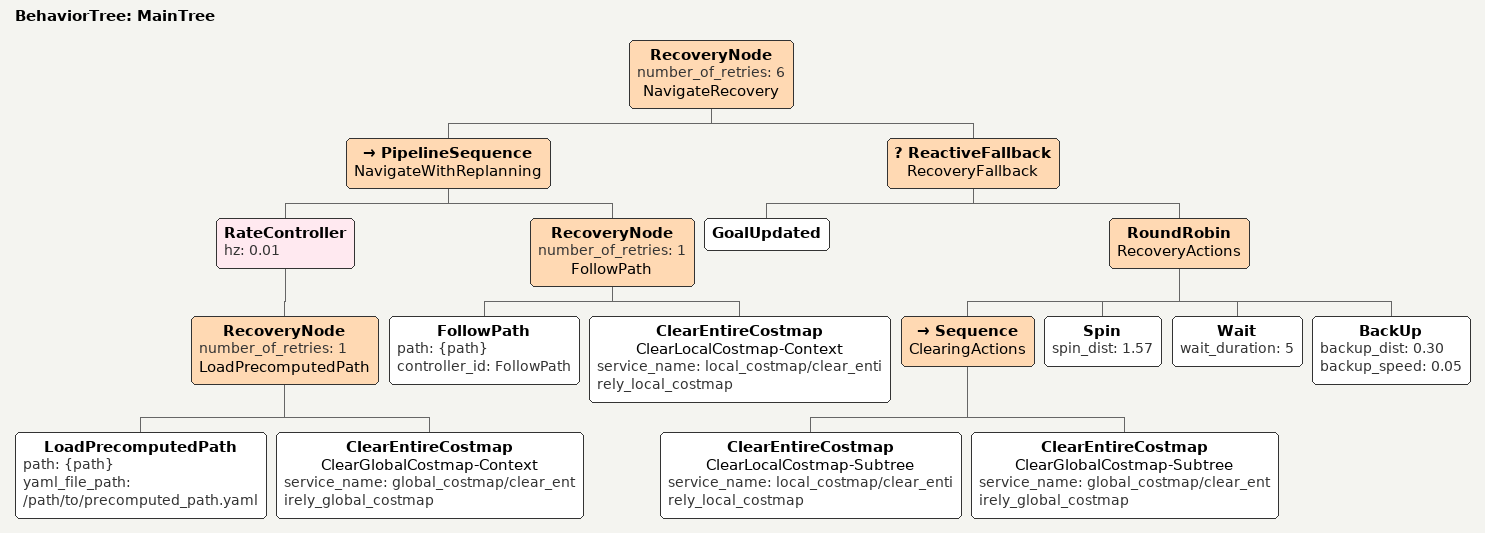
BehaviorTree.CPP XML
<root main_tree_to_execute="MainTree">
  <BehaviorTree ID="MainTree">
    <RecoveryNode number_of_retries="6" name="NavigateRecovery">
      <PipelineSequence name="NavigateWithReplanning">
        <RateController hz="0.01">
          <RecoveryNode number_of_retries="1" name="LoadPrecomputedPath">
            <LoadPrecomputedPath path="{path}" yaml_file_path="/path/to/precomputed_path.yaml"/>
            <ClearEntireCostmap name="ClearGlobalCostmap-Context" service_name="global_costmap/clear_entirely_global_costmap"/>
          </RecoveryNode>
        </RateController>
        <RecoveryNode number_of_retries="1" name="FollowPath">
          <FollowPath path="{path}" controller_id="FollowPath"/>
          <ClearEntireCostmap name="ClearLocalCostmap-Context" service_name="local_costmap/clear_entirely_local_costmap"/>
        </RecoveryNode>
      </PipelineSequence>
      <ReactiveFallback name="RecoveryFallback">
        <GoalUpdated/>
        <RoundRobin name="RecoveryActions">
          <Sequence name="ClearingActions">
            <ClearEntireCostmap name="ClearLocalCostmap-Subtree" service_name="local_costmap/clear_entirely_local_costmap"/>
            <ClearEntireCostmap name="ClearGlobalCostmap-Subtree" service_name="global_costmap/clear_entirely_global_costmap"/>
          </Sequence>
          <Spin spin_dist="1.57"/>
          <Wait wait_duration="5"/>
          <BackUp backup_dist="0.30" backup_speed="0.05"/>
        </RoundRobin>
      </ReactiveFallback>
    </RecoveryNode>
  </BehaviorTree>
</root>
